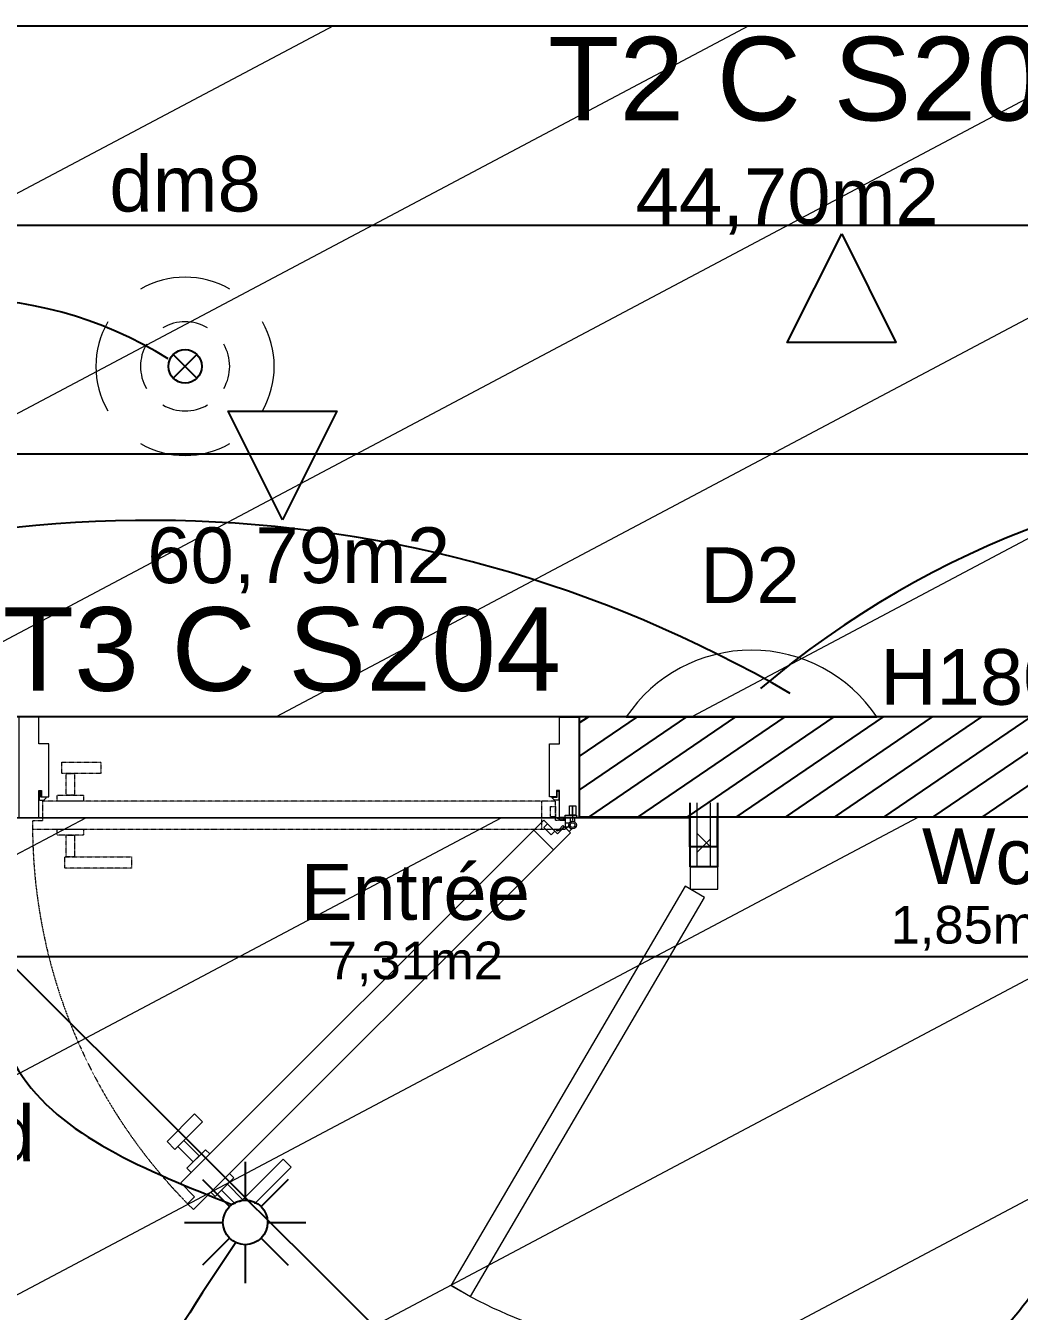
# Model space of a CAD drawing. Header units: millimetres. Extents: x 522027 to 600964, y -380282 to -298602.
# Drawn here: x 575527 to 577309, y -345116 to -342809 of the extents above; entities that cross this region are included whole.
import ezdxf

# ---------------------------------------------------------------- set-up
doc = ezdxf.new("R2010")
doc.units = ezdxf.units.MM
doc.set_wipeout_variables(frame=1)
doc.linetypes.add('Style de ligne -16', pattern=[0.192476, 0.123031, -0.069444])
for name, color, linetype in [('3-BAT C-Niveau -2', 7, 'Continuous'), ('prlm-EAU-EPEXT', 145, 'Continuous'), ('prlm-ELEC-CFA', 1, 'Continuous')]:
    doc.layers.add(name, color=color, linetype=linetype)
for name, color, linetype, lineweight in [('faux plafond', 9, 'Continuous', 15), ('prlm-ELEC-CFO', 1, 'Continuous', 25), ('prlm-VMC', 82, 'Continuous', 25)]:
    doc.layers.add(name, color=color, linetype=linetype, lineweight=lineweight)
doc.styles.add('Arial', font='arial.ttf')

# ---------------------------------------------------------------- blocks, each defined once
blk = doc.blocks.new('xi.lumd2')
at = {"layer": 'prlm-ELEC-CFO', "color": 0}
blk.add_line((0, 22.49), (0, -22.49), dxfattribs=at)
at = {"layer": 'prlm-ELEC-CFO', "color": 0, "linetype": 'ByBlock', "lineweight": 13}
blk.add_arc((-15.08, 0), 27.08, 303.8441, 56.1559, dxfattribs=at)
blk = doc.blocks.new('xi.SPOT')
at = {"color": 0, "lineweight": 5}
blk.add_wipeout([(-4, 0), (-2.83, -2.83), (0, -4), (2.83, -2.83), (4, 0), (2.83, 2.83), (0, 4), (-2.83, 2.83)], dxfattribs=at).dxf.layer = 'prlm-ELEC-CFO'
at = {"layer": 'prlm-ELEC-CFO', "color": 0, "linetype": 'ByBlock', "lineweight": -2, "flags": 128}
for points in [[(0, 10.88), (0, 4)], [(-7.69, 7.69), (-2.83, 2.83)], [(7.69, 7.69), (2.83, 2.83)], [(-10.88, 0), (-4, 0)], [(4, 0), (10.88, 0)], [(-2.83, -2.83), (-7.69, -7.69)], [(0, -4), (0, -10.88)], [(2.83, -2.83), (7.69, -7.69)]]:
    blk.add_lwpolyline(points, dxfattribs=at)
at = {"layer": 'prlm-ELEC-CFO', "color": 0, "linetype": 'ByBlock', "lineweight": -2}
blk.add_circle((0, 0), 4, dxfattribs=at)
blk = doc.blocks.new('xi.dm8')
at = {"layer": 'prlm-ELEC-CFO', "color": 0}
for points in [[(-2.12, 2.12), (2.12, -2.12)], [(2.12, 2.12), (-2.12, -2.12)]]:
    blk.add_lwpolyline(points, dxfattribs=at)
blk.add_circle((0, 0), 3, dxfattribs=at)
at = {"layer": 'prlm-ELEC-CFO', "color": 0, "lineweight": 13}
for radius, start, end in [(16, 60, 120), (16, 150, 210), (8, 60, 120), (16, 330, 30), (8, 150, 210), (8, 330, 30), (8, 240, 300), (16, 240, 300)]:
    blk.add_arc((0, 0), radius, start, end, dxfattribs=at)

msp = doc.modelspace()

# ---------------------------------------------------------------- hatches: boundary and pattern name
at = {"linetype": 'Continuous', "lineweight": 5, "true_color": 0x808080}
h = msp.add_hatch(dxfattribs=at)
h.set_pattern_fill('02_ISOLANT', color=8, scale=10, angle=90, style=0, pattern_type=2)
h.set_pattern_definition([(134.999993, (505019.33, 142779.7), (-56.568549, -56.568536), []), (224.999993, (505019.33, 142779.7), (-56.568536, 56.568549), [])])
h.paths.add_polyline_path([(576731.6, -344318.3), (576755.6, -344318.3), (576755.6, -344203.7), (576731.6, -344203.7)])
at = {"layer": '3-BAT C-Niveau -2'}
h = msp.add_hatch(dxfattribs=at)
h.set_pattern_fill('MURS MACONNERIE-2', color=256, scale=10, angle=-10.7236, style=0, pattern_type=2)
h.set_pattern_definition([(34.276399, (505201.977, 142745.115), (-23.42441, 44.173488), [])])
h.paths.add_polyline_path([(585537.4, -344229.1), (585537.4, -344049.1), (576519.9, -344049.2), (576519.9, -344229.2)])
at = {"layer": 'faux plafond'}
h = msp.add_hatch(dxfattribs=at)
h.set_pattern_fill('BA 13', color=256, scale=10, angle=-10.7236, style=0, pattern_type=2)
h.set_pattern_definition([(207.93621, (505019.33, 142779.7), (-142.2261, 319.79952), [])])
h.paths.add_polyline_path([(573027.3, -346438.3), (573038.9, -344930.1), (574454.6, -344930.2), (574454.7, -344230.2), (575154.7, -344230.1), (575154.7, -344889.8), (575204.7, -344889.8), (575204.7, -344230.1), (576717.7, -344230.7), (576717.7, -344282.2), (576767.7, -344282.2), (576767.7, -344229.2), (578086.7, -344228.7), (578086.7, -345629.2), (576767.7, -345629.1), (576767.7, -345232.2), (576717.7, -345232.2), (576717.7, -345679), (578958.7, -345679.2), (578958.7, -346578.6), (578908.7, -346578.6), (578908.7, -347249), (577369.2, -347248.6), (577369.2, -346578.8), (576359.2, -346579.1), (576359.2, -347187.2), (575202.7, -347187.2), (575203.7, -346435.5), (574762.3, -346435.8), (574750.6, -346438.3)])

# ---------------------------------------------------------------- linework, layer by layer
at = {"color": 8, "linetype": 'Style de ligne -16', "lineweight": 18, "true_color": 0x808080}
msp.add_line((576452.2, -344200.6), (576452.2, -344250.6), dxfattribs=at)
at = {"color": 7, "linetype": 'Continuous', "lineweight": 5}
for p, q in [((576718.6, -344318.3), (576718.6, -344203.7)), ((576731.6, -344318.3), (576731.6, -344203.7)), ((576731.6, -344318.3), (576731.6, -344203.7)), ((576755.6, -344318.3), (576755.6, -344203.7)), ((576755.6, -344318.3), (576755.6, -344203.7)), ((576507.9, -344226), (576507.9, -344234.8))]:
    msp.add_line(p, q, dxfattribs=at)
at = {"color": 7, "linetype": 'Continuous', "lineweight": 25}
for p, q in [((576718.6, -344318.3), (576718.6, -344203.7)), ((576768.6, -344318.3), (576768.6, -344203.7)), ((576768.6, -344318.3), (576718.6, -344318.3))]:
    msp.add_line(p, q, dxfattribs=at)
at = {"color": 7, "linetype": 'Continuous', "lineweight": 18}
msp.add_line((576438.2, -344252.6), (576473.5, -344287.9), dxfattribs=at)
at = {"color": 7, "linetype": 'Continuous', "lineweight": 13}
for p, q in [((576718.6, -344318.3), (576718.6, -344358.3)), ((576768.6, -344318.3), (576718.6, -344318.3)), ((576768.6, -344358.3), (576768.6, -344318.3)), ((576710, -344353.3), (576290.1, -345069.2)), ((576744.5, -344373.5), (576710, -344353.3)), ((576718.6, -344358.3), (576768.6, -344358.3)), ((576324.6, -345089.4), (576744.5, -344373.5)), ((576290.1, -345069.2), (576324.6, -345089.4))]:
    msp.add_line(p, q, dxfattribs=at)
at = {"color": 7, "linetype": 'Continuous', "lineweight": 13, "flags": 128}
for points in [[(575514.6, -344229.7), (575550.3, -344229.7), (575550.3, -344181.7), (575555.2, -344181.7), (575555.2, -344192.7), (575568.3, -344192.7), (575568.3, -344097.7), (575550.3, -344097.7), (575550.3, -344049.7), (575514.6, -344049.7)], [(576519.9, -344049.7), (576519.9, -344229.7), (576484.3, -344229.7), (576484.3, -344181.6), (576479.3, -344181.6), (576479.3, -344192.7), (576466.3, -344192.7), (576466.3, -344097.7), (576484.3, -344097.7), (576484.3, -344049.7)], [(576504.1, -344257.4), (576493.5, -344246.8), (576480.9, -344259.4), (576456.1, -344234.6), (575805.1, -344885.6), (575829.9, -344910.4), (575817.3, -344923), (575827.9, -344933.6)]]:
    msp.add_lwpolyline(points, close=True, dxfattribs=at)
at = {"color": 8, "linetype": 'Style de ligne -16', "lineweight": 18, "true_color": 0x808080, "flags": 128}
for points in [[(575661.9, -344130.6), (575661.9, -344150.7), (575591.9, -344150.7), (575591.9, -344130.6)], [(575614.4, -344150.7), (575614.4, -344189.8), (575599.4, -344189.8), (575599.4, -344150.7)], [(575630.4, -344189.8), (575630.4, -344200.7), (575583.4, -344200.7), (575583.4, -344189.8)], [(576495.4, -344250.6), (576495.4, -344235.6), (576477.6, -344235.6), (576477.6, -344200.6), (575556.9, -344200.7), (575556.9, -344235.7), (575539.1, -344235.7), (575539.1, -344250.7)], [(576477.6, -344228.8), (576468.2, -344228.8), (576468.2, -344210.2), (576477.6, -344210.2)], [(575630.4, -344250.7), (575630.4, -344261.5), (575583.4, -344261.5), (575583.4, -344250.7)], [(575614.4, -344261.5), (575614.4, -344300.7), (575599.4, -344300.7), (575599.4, -344261.5)], [(575716.9, -344300.7), (575716.9, -344320.7), (575596.9, -344320.7), (575596.9, -344300.7)]]:
    msp.add_lwpolyline(points, close=True, dxfattribs=at)
at = {"color": 7, "linetype": 'Continuous', "lineweight": 18, "flags": 128}
for points in [[(575551, -344182.7), (575551, -344197.7), (575552.4, -344199.1), (575559.2, -344199.1), (575563.4, -344194.8), (575563.4, -344193.7), (575554.2, -344193.7), (575554.2, -344182.7)], [(576483.5, -344182.6), (576483.5, -344197.6), (576482.1, -344199), (576475.3, -344199), (576471.1, -344194.8), (576471.1, -344193.6), (576480.3, -344193.6), (576480.3, -344182.6)], [(576476, -344254.5), (576469.4, -344261.2), (576456.2, -344248), (576462.9, -344241.4)], [(575829.9, -344761.9), (575844, -344776), (575794.5, -344825.5), (575780.4, -344811.4)], [(575810.4, -344809.6), (575838.1, -344837.3), (575827.5, -344847.9), (575799.8, -344820.2)], [(575849.4, -344826), (575857.1, -344833.7), (575823.9, -344866.9), (575816.2, -344859.2)], [(575918.3, -344942.2), (575904.1, -344928.1), (575989, -344843.2), (576003.1, -344857.4)], [(575866.9, -344910), (575859.2, -344902.3), (575892.4, -344869), (575900.1, -344876.7)], [(575905.9, -344926.3), (575878.2, -344898.6), (575888.8, -344888), (575916.5, -344915.7)]]:
    msp.add_lwpolyline(points, close=True, dxfattribs=at)
at = {"color": 7, "linetype": 'Continuous', "lineweight": 5, "flags": 128}
for points in [[(576507.9, -344226), (576502.2, -344226), (576502.2, -344209.1), (576507.9, -344209.1)], [(576513.6, -344226), (576507.9, -344226), (576507.9, -344209.1), (576513.6, -344209.1)], [(576515, -344229.7), (576494.8, -344229.7), (576494.8, -344226), (576515, -344226)]]:
    msp.add_lwpolyline(points, close=True, dxfattribs=at)
at = {"color": 7, "linetype": 'Continuous', "lineweight": 18, "flags": 128}
msp.add_lwpolyline([(576478.9, -344253.4), (576484.3, -344250.6), (576490.4, -344244.5), (576492.3, -344246.5), (576486.7, -344252.2), (576479.5, -344254.6), (576478.9, -344253.4)], dxfattribs=at)
at = {"color": 8, "linetype": 'Style de ligne -16', "lineweight": 18, "true_color": 0x808080, "flags": 128}
msp.add_lwpolyline([(576480.4, -344230), (576486.2, -344231.8), (576494.8, -344231.8), (576494.8, -344234.6), (576486.8, -344234.6), (576480, -344231.2), (576480.4, -344230)], dxfattribs=at)
at = {"color": 7, "linetype": 'Continuous', "lineweight": 5, "flags": 128}
for points in [[(576495.4, -344239.8), (576502.1, -344239.8, 0.143165), (576501, -344243.5, 0.143165), (576502.1, -344247.3), (576495.4, -344247.3)], [(576511.6, -344229.7), (576511.6, -344237.7, 0.143165), (576507.9, -344236.7, 0.143165), (576504.2, -344237.7), (576504.2, -344229.7)], [(576496.4, -344249.8), (576501.2, -344245, 0.143165), (576503, -344248.4, 0.143165), (576506.4, -344250.3), (576501.7, -344255)]]:
    msp.add_lwpolyline(points, format="xyb", close=True, dxfattribs=at)
at = {"color": 7, "linetype": 'Continuous', "lineweight": 5}
for radius in [6.89, 4.29]:
    msp.add_circle((576507.9, -344243.5), radius, dxfattribs=at)
at = {"color": 8, "linetype": 'Style de ligne -16', "lineweight": 18, "true_color": 0x808080}
msp.add_arc((576507.9, -344243.5), 968.8, 180.4204, 224.5333, dxfattribs=at)
at = {"color": 7, "linetype": 'Continuous', "lineweight": 5}
msp.add_arc((576718.6, -344358.3), 830.5, 238.9169, 270, dxfattribs=at)
at = {"layer": '3-BAT C-Niveau -2'}
for p, q in [((585537.4, -344049.1), (576519.9, -344049.2)), ((585537.4, -344049.1), (576519.9, -344049.2)), ((576519.9, -344049.2), (576519.9, -344229.2)), ((585537.4, -344229.1), (576519.9, -344229.2)), ((582919, -344229.2), (576519.9, -344229.2))]:
    msp.add_line(p, q, dxfattribs=at)
at = {"layer": '3-BAT C-Niveau -2', "ltscale": 50.8, "flags": 128}
for points in [[(565391.5, -342809.3), (587324.3, -342809.2), (587324.3, -344049.2), (564423.5, -344049.3)], [(577369.2, -346578.8), (576359.2, -346579.1), (576359.2, -347187.2), (575202.7, -347187.2), (575203.7, -346435.5), (574762.3, -346435.8), (574750.6, -346438.3), (573027.3, -346438.3), (573038.9, -344930.1), (574454.6, -344930.2), (574454.7, -344230.2), (575154.7, -344230.1), (575154.7, -344889.8), (575204.7, -344889.8), (575204.7, -344230.1), (576717.7, -344230.7), (576717.7, -344282.2), (576767.7, -344282.2), (576767.7, -344229.2), (578086.7, -344228.7)]]:
    msp.add_lwpolyline(points, dxfattribs=at)
at = {"layer": '3-BAT C-Niveau -2', "flags": 128}
for points in [[(576990.7, -343182.8), (577088.1, -343377.9), (576893.1, -343377.7)], [(575987.4, -343695.8), (575890.1, -343500.7), (576085.1, -343500.9)]]:
    msp.add_lwpolyline(points, close=True, dxfattribs=at)
at = {"layer": 'faux plafond'}
for p, q in [((576079, -342809.2), (573740.5, -344049.3)), ((576824.3, -342809.2), (574485.8, -344049.3)), ((577569.6, -342809.2), (575231.1, -344049.3)), ((578314.9, -342809.2), (575976.4, -344049.3)), ((579060.2, -342809.2), (576721.7, -344049.3))]:
    msp.add_line(p, q, dxfattribs=at)
at = {"layer": 'prlm-ELEC-CFO', "lineweight": 25}
msp.add_arc((575406.8, -344005.2), 706.4, 57.8956, 192.0418, dxfattribs=at)
at = {"layer": 'prlm-ELEC-CFO'}
for points in [[(576863.1, -345356.6), (577202.9, -345221.1), (577411.9, -344968.3)], [(575903.8, -344992.8), (575630.6, -345579.5), (575741.5, -346109)]]:
    msp.add_spline(points, degree=3, dxfattribs=at)
at = {"layer": 'prlm-VMC'}
for p, q in [((584011.1, -343167.9), (568821.6, -343167.9)), ((584011.1, -343577.9), (568821.6, -343577.9)), ((578261.4, -344480), (574814.5, -344480.2))]:
    msp.add_line(p, q, dxfattribs=at)

# ---------------------------------------------------------------- block references
at = {"layer": 'prlm-ELEC-CFO', "xscale": 10, "yscale": 10, "zscale": 10}
for name, p, rotation in [('xi.dm8', (575812.8, -343420.4), 89.9999999999995), ('xi.lumd2', (576829.1, -344049.6), 89.99999999994786)]:
    msp.add_blockref(name, p, dxfattribs=dict(at, rotation=rotation))

# ---------------------------------------------------------------- texts
at = {"char_height": 100, "attachment_point": 2, "rotation": 360, "line_spacing_factor": 0.834288, "style": 'Arial'}
for s, insert in [('Wc\\P{\\H0.6752x;1,85m2}', (577235.6, -344249.5)), ('Entrée\\P{\\H0.6752x;7,31m2}\\P', (576225.8, -344313.6))]:
    msp.add_mtext(s, dxfattribs=dict(at, insert=insert))
at = {"layer": '3-BAT C-Niveau -2', "style": 'Arial'}
for s, height, p in [('T2 C S201', 150, (576463.8, -342979.2)), ('44,70m2', 100, (576621.2, -343165.3)), ('60,79m2', 100, (575744.8, -343809.4)), ('T3 C S204', 150, (575485.6, -344002.6))]:
    msp.add_text(s, height=height, rotation=360, dxfattribs=at).set_placement(p)
at = {"layer": 'prlm-ELEC-CFO', "style": 'Arial'}
msp.add_text('H180', height=100, dxfattribs=at).set_placement((577060, -344027.7))

# ---------------------------------------------------------------- next in the draw order: texts
at = {"layer": 'prlm-ELEC-CFA', "insert": (575454.2, -344797.5), "char_height": 100, "attachment_point": 5, "line_spacing_factor": 0.8, "style": 'Arial', "bg_fill": 3, "box_fill_scale": 1.1, "bg_fill_color": 256, "bg_fill_transparency": 0}
msp.add_mtext('vid', dxfattribs=at)
at = {"layer": 'prlm-ELEC-CFO', "char_height": 100, "attachment_point": 2, "line_spacing_factor": 0.8, "style": 'Arial', "bg_fill": 3, "box_fill_scale": 0.95, "bg_fill_color": 256, "bg_fill_transparency": 0}
for s, insert in [('dm8', (575812.8, -343042.6)), ('D2', (576826.1, -343745.2))]:
    msp.add_mtext(s, dxfattribs=dict(at, insert=insert))

# ---------------------------------------------------------------- next in the draw order: linework, layer by layer
at = {"layer": 'prlm-ELEC-CFO', "lineweight": 25}
for centre, radius, start, end in [((577928.2, -345273.5), 1673, 50.3583, 130.3516), ((575749.9, -345975.5), 2278.7, 59.7349, 117.9708)]:
    msp.add_arc(centre, radius, start, end, dxfattribs=at)
at = {"layer": 'prlm-ELEC-CFO'}
msp.add_spline([(575435.1, -344344.3), (575513.8, -344684), (575896.9, -344924.3)], degree=3, dxfattribs=at)

# ---------------------------------------------------------------- next in the draw order: block references
at = {"layer": 'prlm-ELEC-CFO', "xscale": 10, "yscale": 10, "zscale": 10}
msp.add_blockref('xi.SPOT', (575920.7, -344956.5), dxfattribs=at)

# ---------------------------------------------------------------- next in the draw order: linework, layer by layer
at = {"layer": 'prlm-EAU-EPEXT', "ltscale": 20}
msp.add_line((573478.4, -342477.3), (577121.1, -346108.7), dxfattribs=at)

doc.saveas('drawing.dxf')
